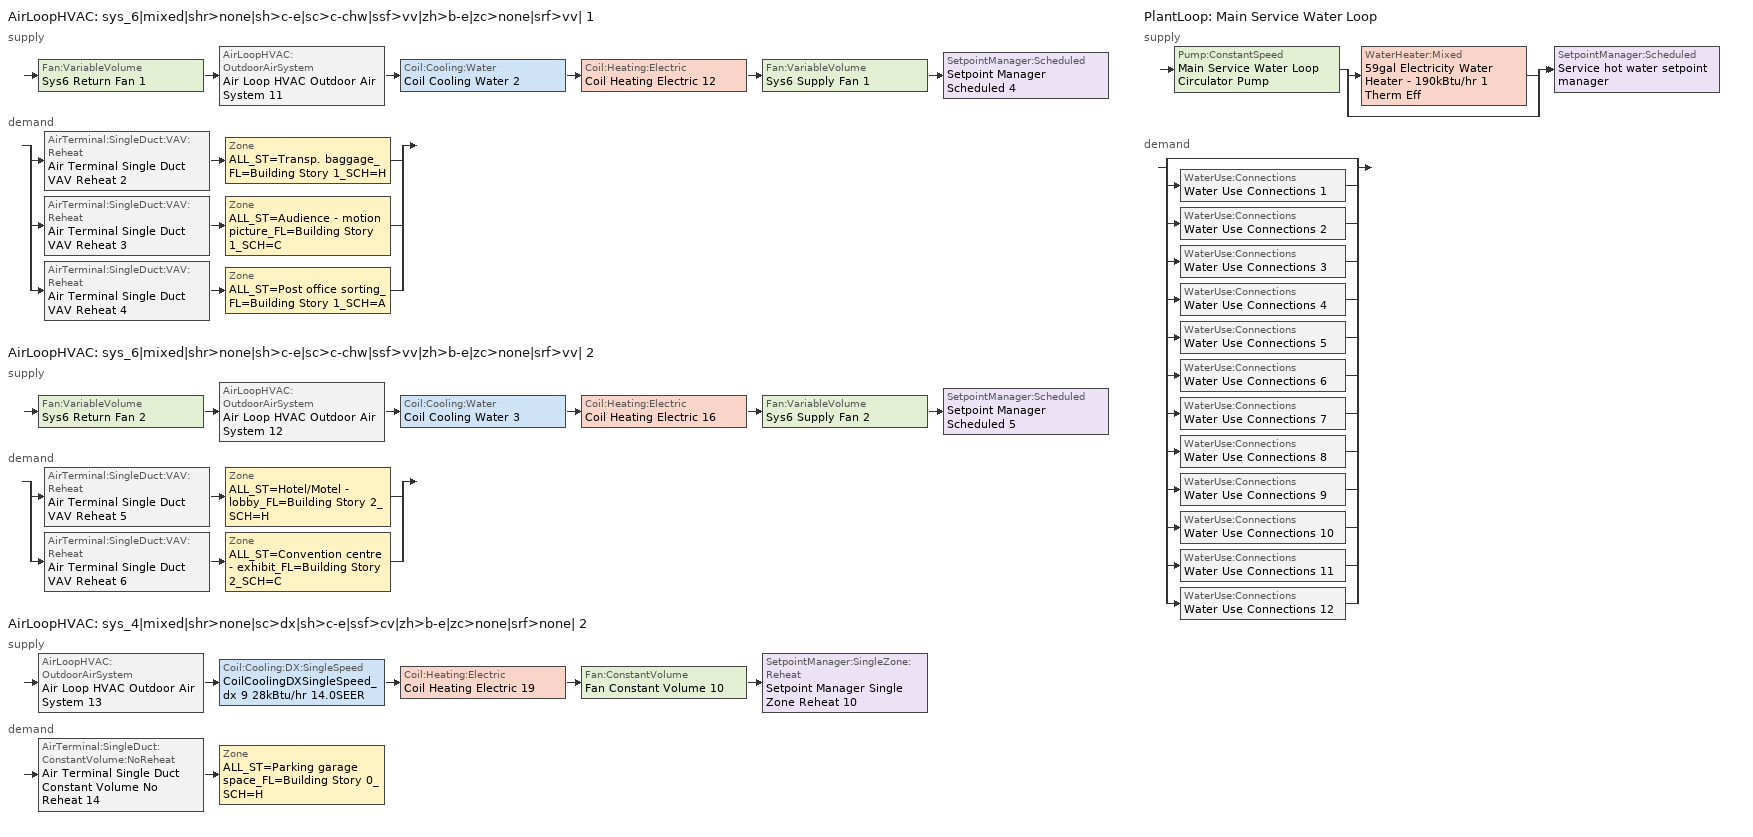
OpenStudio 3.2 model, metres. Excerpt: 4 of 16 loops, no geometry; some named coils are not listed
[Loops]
AirLoopHVAC 'sys_6|mixed|shr>none|sh>c-e|sc>c-chw|ssf>vv|zh>b-e|zc>none|srf>vv| 1'
 supply: Fan:VariableVolume 'Sys6 Return Fan 1' > AirLoopHVAC:OutdoorAirSystem 'Air Loop HVAC Outdoor Air System 11' > Coil:Cooling:Water 'Coil Cooling Water 2' > Coil:Heating:Electric 'Coil Heating Electric 12' > Fan:VariableVolume 'Sys6 Supply Fan 1' > SetpointManager:Scheduled 'Setpoint Manager Scheduled 4'
 demand: split
  | AirTerminal:SingleDuct:VAV:Reheat 'Air Terminal Single Duct VAV Reheat 2' > Zone 'ALL_ST=Transp. baggage_FL=Building Story 1_SCH=H'
  | AirTerminal:SingleDuct:VAV:Reheat 'Air Terminal Single Duct VAV Reheat 3' > Zone 'ALL_ST=Audience - motion picture_FL=Building Story 1_SCH=C'
  | AirTerminal:SingleDuct:VAV:Reheat 'Air Terminal Single Duct VAV Reheat 4' > Zone 'ALL_ST=Post office sorting_FL=Building Story 1_SCH=A'
AirLoopHVAC 'sys_6|mixed|shr>none|sh>c-e|sc>c-chw|ssf>vv|zh>b-e|zc>none|srf>vv| 2'
 supply: Fan:VariableVolume 'Sys6 Return Fan 2' > AirLoopHVAC:OutdoorAirSystem 'Air Loop HVAC Outdoor Air System 12' > Coil:Cooling:Water 'Coil Cooling Water 3' > Coil:Heating:Electric 'Coil Heating Electric 16' > Fan:VariableVolume 'Sys6 Supply Fan 2' > SetpointManager:Scheduled 'Setpoint Manager Scheduled 5'
 demand: split
  | AirTerminal:SingleDuct:VAV:Reheat 'Air Terminal Single Duct VAV Reheat 5' > Zone 'ALL_ST=Hotel/Motel - lobby_FL=Building Story 2_SCH=H'
  | AirTerminal:SingleDuct:VAV:Reheat 'Air Terminal Single Duct VAV Reheat 6' > Zone 'ALL_ST=Convention centre - exhibit_FL=Building Story 2_SCH=C'
AirLoopHVAC 'sys_4|mixed|shr>none|sc>dx|sh>c-e|ssf>cv|zh>b-e|zc>none|srf>none| 2'
 supply: AirLoopHVAC:OutdoorAirSystem 'Air Loop HVAC Outdoor Air System 13' > Coil:Cooling:DX:SingleSpeed 'CoilCoolingDXSingleSpeed_dx 9 28kBtu/hr 14.0SEER' > Coil:Heating:Electric 'Coil Heating Electric 19' > Fan:ConstantVolume 'Fan Constant Volume 10' > SetpointManager:SingleZone:Reheat 'Setpoint Manager Single Zone Reheat 10'
 demand: AirTerminal:SingleDuct:ConstantVolume:NoReheat 'Air Terminal Single Duct Constant Volume No Reheat 14' > Zone 'ALL_ST=Parking garage space_FL=Building Story 0_SCH=H'
PlantLoop 'Main Service Water Loop'
 supply: Pump:ConstantSpeed 'Main Service Water Loop Circulator Pump' > split
  | WaterHeater:Mixed '59gal Electricity Water Heater - 190kBtu/hr 1 Therm Eff'
  | bypass
  join > SetpointManager:Scheduled 'Service hot water setpoint manager'
 demand: split
  | bypass
  | WaterUse:Connections 'Water Use Connections 1'
  | WaterUse:Connections 'Water Use Connections 2'
  | WaterUse:Connections 'Water Use Connections 3'
  | WaterUse:Connections 'Water Use Connections 4'
  | WaterUse:Connections 'Water Use Connections 5'
  | WaterUse:Connections 'Water Use Connections 6'
  | WaterUse:Connections 'Water Use Connections 7'
  | WaterUse:Connections 'Water Use Connections 8'
  | WaterUse:Connections 'Water Use Connections 9'
  | WaterUse:Connections 'Water Use Connections 10'
  | WaterUse:Connections 'Water Use Connections 11'
  | WaterUse:Connections 'Water Use Connections 12'
[Sizing:Zone] Zone Cooling Design Supply Air Temperature Input Method=TemperatureDifference; Zone Cooling Design Supply Air Temperature {C}=14; Zone Cooling Design Supply Air Temperature Difference {deltaC}=11; Zone Heating Design Supply Air Temperature Input Method=TemperatureDifference; Zone Heating Design Supply Air Temperature {C}=40; Zone Heating Design Supply Air Temperature Difference {deltaC}=21; Zone Cooling Design Supply Air Humidity Ratio {kg-H2O/kg-air}=0.0085; Zone Heating Design Supply Air Humidity Ratio {kg-H2O/kg-air}=0.008; Zone Heating Sizing Factor=1.3; Zone Cooling Sizing Factor=1.1; Cooling Design Air Flow Method=DesignDay; Heating Design Air Flow Method=DesignDay; Account for Dedicated Outdoor Air System=No; Dedicated Outdoor Air System Control Strategy=NeutralSupplyAir; Dedicated Outdoor Air Low Setpoint Temperature for Design {C}=autosize; Dedicated Outdoor Air High Setpoint Temperature for Design {C}=autosize
ALL_ST=Audience - motion picture_FL=Building Story 1_SCH=C; ALL_ST=Post office sorting_FL=Building Story 1_SCH=A; ALL_ST=Parking garage space_FL=Building Story 0_SCH=H; ALL_ST=Transp. baggage_FL=Building Story 1_SCH=H; ALL_ST=Convention centre - exhibit_FL=Building Story 2_SCH=C; ALL_ST=Hotel/Motel - lobby_FL=Building Story 2_SCH=H
[Zone equipment]
ALL_ST=Audience - motion picture_FL=Building Story 1_SCH=C: Zone HVAC Baseboard Convective Electric 16, Air Terminal Single Duct VAV Reheat 3
ALL_ST=Post office sorting_FL=Building Story 1_SCH=A: Zone HVAC Baseboard Convective Electric 17, Air Terminal Single Duct VAV Reheat 4
ALL_ST=Parking garage space_FL=Building Story 0_SCH=H: Zone HVAC Baseboard Convective Electric 20, Air Terminal Single Duct Constant Volume No Reheat 14
ALL_ST=Transp. baggage_FL=Building Story 1_SCH=H: Zone HVAC Baseboard Convective Electric 15, Air Terminal Single Duct VAV Reheat 2
ALL_ST=Convention centre - exhibit_FL=Building Story 2_SCH=C: Zone HVAC Baseboard Convective Electric 19, Air Terminal Single Duct VAV Reheat 6
ALL_ST=Hotel/Motel - lobby_FL=Building Story 2_SCH=H: Zone HVAC Baseboard Convective Electric 18, Air Terminal Single Duct VAV Reheat 5
[AirLoopHVAC] Design Supply Air Flow Rate {m3/s}=autosize; Design Return Air Flow Fraction of Supply Air Flow=1
Name | Availability Schedule
sys_6|mixed|shr>none|sh>c-e|sc>c-chw|ssf>vv|zh>b-e|zc>none|srf>vv| 1 | sys_6|mixed|shr>none|sh>c-e|sc>c-chw|ssf>vv|zh>b-e|zc>none|srf>vv| 1 Occ Sch
sys_6|mixed|shr>none|sh>c-e|sc>c-chw|ssf>vv|zh>b-e|zc>none|srf>vv| 2 | sys_6|mixed|shr>none|sh>c-e|sc>c-chw|ssf>vv|zh>b-e|zc>none|srf>vv| 2 Occ Sch
sys_4|mixed|shr>none|sc>dx|sh>c-e|ssf>cv|zh>b-e|zc>none|srf>none| 2 | sys_4|mixed|shr>none|sc>dx|sh>c-e|ssf>cv|zh>b-e|zc>none|srf>none| 2 Occ Sch
[Sizing:System] Type of Load to Size On=Sensible; Design Outdoor Air Flow Rate {m3/s}=Autosize; Preheat Design Temperature {C}=7; Preheat Design Humidity Ratio {kg-H2O/kg-Air}=0.008; Precool Design Humidity Ratio {kg-H2O/kg-Air}=0.008; Central Cooling Design Supply Air Temperature {C}=13; Sizing Option=NonCoincident; 100% Outdoor Air in Cooling=No; 100% Outdoor Air in Heating=No; Central Cooling Design Supply Air Humidity Ratio {kg-H2O/kg-Air}=0.0085; Central Heating Design Supply Air Humidity Ratio {kg-H2O/kg-Air}=0.008; Cooling Design Air Flow Method=DesignDay; Cooling Design Air Flow Rate {m3/s}=0; Heating Design Air Flow Method=DesignDay; Heating Design Air Flow Rate {m3/s}=0; System Outdoor Air Method=ZoneSum; Zone Maximum Outdoor Air Fraction=1; Cooling Supply Air Flow Rate Per Floor Area {m3/s-m2}=0.00996765; Cooling Fraction of Autosized Cooling Supply Air Flow Rate=1; Cooling Supply Air Flow Rate Per Unit Cooling Capacity {m3/s-W}=3.94755e-05; Heating Supply Air Flow Rate Per Floor Area {m3/s-m2}=0.00996765; Heating Fraction of Autosized Heating Supply Air Flow Rate=1; Heating Fraction of Autosized Cooling Supply Air Flow Rate=1; Heating Supply Air Flow Rate Per Unit Heating Capacity {m3/s-W}=3.15882e-05; Cooling Design Capacity Method=CoolingDesignCapacity; Cooling Design Capacity {W}=autosize; Cooling Design Capacity Per Floor Area {W/m2}=234.7; Fraction of Autosized Cooling Design Capacity=1; Heating Design Capacity Method=HeatingDesignCapacity; Heating Design Capacity {W}=autosize; Heating Design Capacity Per Floor Area {W/m2}=157; Fraction of Autosized Heating Design Capacity=1; Central Cooling Capacity Control Method=OnOff
Name | Central Heating Maximum System Air Flow Ratio | Precool Design Temperature {C} | Central Heating Design Supply Air Temperature {C}
sys_6|mixed|shr>none|sh>c-e|sc>c-chw|ssf>vv|zh>b-e|zc>none|srf>vv| 1; sys_6|mixed|shr>none|sh>c-e|sc>c-chw|ssf>vv|zh>b-e|zc>none|srf>vv| 2 | 0.3 | 12.8 | 13.1
sys_4|mixed|shr>none|sc>dx|sh>c-e|ssf>cv|zh>b-e|zc>none|srf>none| 2 | 1 | 13 | 43
[Fan:ConstantVolume]
Fan Constant Volume 10: Availability Schedule=Always On Discrete; Fan Total Efficiency=0.39975; Pressure Rise {Pa}=640; Maximum Flow Rate {m3/s}=AutoSize; Motor Efficiency=0.615
[Coil:Cooling:DX:SingleSpeed]
CoilCoolingDXSingleSpeed_dx 9 28kBtu/hr 14.0SEER: Availability Schedule=Always On Discrete; Rated Total Cooling Capacity {W}=autosize; Rated Sensible Heat Ratio=autosize; Rated COP {W/W}=4.11713; Rated Air Flow Rate {m3/s}=autosize; Rated Evaporator Fan Power Per Volume Flow Rate {W/(m3/s)}=773.3; Total Cooling Capacity Function of Temperature Curve=DXCOOL-NECB2011-REF-CAPFT; Total Cooling Capacity Function of Flow Fraction Curve=DXCOOL-NECB2011-REF-CAPFFLOW; Energy Input Ratio Function of Temperature Curve=DXCOOL-NECB2011-REF-COOLEIRFT; Energy Input Ratio Function of Flow Fraction Curve=DXCOOL-NECB2011-REF-COOLEIRFFLOW; Part Load Fraction Correlation Curve=DXCOOL-NECB2011-REF-COOLPLFFPLR; Minimum Outdoor Dry-Bulb Temperature for Compressor Operation {C}=-25; Condenser Type=AirCooled; Evaporative Condenser Effectiveness=0; Evaporative Condenser Air Flow Rate {m3/s}=Autosize; Evaporative Condenser Pump Rated Power Consumption {W}=Autosize; Crankcase Heater Capacity {W}=0; Maximum Outdoor Dry-Bulb Temperature for Crankcase Heater Operation {C}=0; Basin Heater Capacity {W/K}=0; Basin Heater Setpoint Temperature {C}=10
[Coil:Heating:Electric] Availability Schedule=Always On Discrete
Coil Heating Electric 12; Coil Heating Electric 13; Coil Heating Electric 14; Coil Heating Electric 15; Coil Heating Electric 16; Coil Heating Electric 17; Coil Heating Electric 18; Coil Heating Electric 19
[Controller:OutdoorAir] Minimum Outdoor Air Flow Rate {m3/s}=autosize; Maximum Outdoor Air Flow Rate {m3/s}=Autosize; Economizer Control Action Type=ModulateFlow; Lockout Type=NoLockout; Minimum Limit Type=FixedMinimum; High Humidity Control=No; Heat Recovery Bypass Control Type=BypassWhenWithinEconomizerLimits
Name | Economizer Control Type | Minimum Outdoor Air Schedule | Controller Mechanical Ventilation | Economizer Maximum Limit Dry-Bulb Temperature {C} | Economizer Maximum Limit Enthalpy {J/kg} | Economizer Minimum Limit Dry-Bulb Temperature {C}
Controller Outdoor Air 11 | DifferentialEnthalpy | sys_6|mixed|shr>none|sh>c-e|sc>c-chw|ssf>vv|zh>b-e|zc>none|srf>vv| 1 Occ Sch | Controller Mechanical Ventilation 11
Controller Outdoor Air 12 | DifferentialEnthalpy | sys_6|mixed|shr>none|sh>c-e|sc>c-chw|ssf>vv|zh>b-e|zc>none|srf>vv| 2 Occ Sch | Controller Mechanical Ventilation 12
Controller Outdoor Air 13 | NoEconomizer | sys_4|mixed|shr>none|sc>dx|sh>c-e|ssf>cv|zh>b-e|zc>none|srf>none| 2 Occ Sch | Controller Mechanical Ventilation 13 | 28 | 64000 | -100
[Controller:MechanicalVentilation] Availability Schedule=Always On Discrete; System Outdoor Air Method=ZoneSum
Controller Mechanical Ventilation 11; Controller Mechanical Ventilation 12; Controller Mechanical Ventilation 13
[AirLoopHVAC:OutdoorAirSystem]
Name | Controller
Air Loop HVAC Outdoor Air System 11 | Controller Outdoor Air 11
Air Loop HVAC Outdoor Air System 12 | Controller Outdoor Air 12
Air Loop HVAC Outdoor Air System 13 | Controller Outdoor Air 13
[SetpointManager:SingleZone:Reheat]
Setpoint Manager Single Zone Reheat 10: Minimum Supply Air Temperature {C}=13; Maximum Supply Air Temperature {C}=43; Control Zone=ALL_ST=Parking garage space_FL=Building Story 0_SCH=H
[ZoneHVAC:Baseboard:Convective:Electric] Availability Schedule=Always On Discrete; Nominal Capacity {W}=autosize; Efficiency=1
Zone HVAC Baseboard Convective Electric 15; Zone HVAC Baseboard Convective Electric 16; Zone HVAC Baseboard Convective Electric 17; Zone HVAC Baseboard Convective Electric 18; Zone HVAC Baseboard Convective Electric 19; Zone HVAC Baseboard Convective Electric 20
[AirTerminal:SingleDuct:ConstantVolume:NoReheat]
Air Terminal Single Duct Constant Volume No Reheat 14: Availability Schedule=Always On Discrete; Maximum Air Flow Rate {m3/s}=AutoSize
[PlantLoop]
Main Service Water Loop: Glycol Concentration=0; Maximum Loop Temperature {C}=60; Minimum Loop Temperature {C}=10; Plant Loop Volume {m3}=Autocalculate; Load Distribution Scheme=Optimal
[Sizing:Plant]
Main Service Water Loop: Loop Type=Heating; Design Loop Exit Temperature {C}=60; Loop Design Temperature Difference {deltaC}=5; Sizing Option=NonCoincident; Zone Timesteps in Averaging Window=1; Coincident Sizing Factor Mode=None
[SetpointManager:Scheduled] Control Variable=Temperature
Name | Schedule
Setpoint Manager Scheduled 4 | Supply Air Temp 1
Setpoint Manager Scheduled 5 | Supply Air Temp 2
Service hot water setpoint manager | Service Water Loop Temp - 140F
[Pump:ConstantSpeed]
Main Service Water Loop Circulator Pump: Rated Flow Rate {m3/s}=autosize; Rated Pump Head {Pa}=101532; Rated Power Consumption {W}=autosize; Motor Efficiency=0.7; Fraction of Motor Inefficiencies to Fluid Stream=0; Pump Control Type=Intermittent; Design Power Sizing Method=PowerPerFlowPerPressure; Design Electric Power per Unit Flow Rate {W/(m3/s)}=348701.1; Design Shaft Power per Unit Flow Rate per Unit Head {W-s/m3-Pa}=1.28205
[Fan:VariableVolume] Availability Schedule=Always On Discrete; Maximum Flow Rate {m3/s}=Autosize; Fan Power Minimum Flow Rate Input Method=Fraction; Fan Power Minimum Air Flow Rate {m3/s}=0; Motor In Airstream Fraction=1; Fan Power Coefficient 5=0
Name | Fan Total Efficiency | Pressure Rise {Pa} | Fan Power Minimum Flow Fraction | Motor Efficiency | Fan Power Coefficient 1 | Fan Power Coefficient 2 | Fan Power Coefficient 3 | Fan Power Coefficient 4
Sys6 Supply Fan 1 | 0.549965 | 1000 | 0.5 | 0.8461 | -4.1457 | 16.803 | -19.471 | 7.8488
Sys6 Return Fan 1; Sys6 Return Fan 2 | 0.299975 | 250 | 0.68 | 0.4615 | -2.4176 | 9.5874 | -11.559 | 5.4009
Sys6 Supply Fan 2 | 0.549965 | 1000 | 0.68 | 0.8461 | -2.4176 | 9.5874 | -11.559 | 5.4009
[AirTerminal:SingleDuct:VAV:Reheat] Availability Schedule=Always On Discrete; Maximum Air Flow Rate {m3/s}=AutoSize; Zone Minimum Air Flow Input Method=Constant; Constant Minimum Air Flow Fraction=0.3; Maximum Hot Water or Steam Flow Rate {m3/s}=AutoSize; Minimum Hot Water or Steam Flow Rate {m3/s}=0; Convergence Tolerance=0.001; Damper Heating Action=Normal; Maximum Flow per Zone Floor Area During Reheat {m3/s-m2}=AutoSize; Maximum Flow Fraction During Reheat=0.5; Maximum Reheat Air Temperature {C}=43; Control For Outdoor Air=No
Name | Fixed Minimum Air Flow Rate {m3/s} | Reheat Coil
Air Terminal Single Duct VAV Reheat 2 | 0.9 | Coil Heating Electric 13
Air Terminal Single Duct VAV Reheat 3 | 0.3 | Coil Heating Electric 14
Air Terminal Single Duct VAV Reheat 4 | 0.8 | Coil Heating Electric 15
Air Terminal Single Duct VAV Reheat 5 | 0.6 | Coil Heating Electric 17
Air Terminal Single Duct VAV Reheat 6 | 0.6 | Coil Heating Electric 18
[WaterHeater:Mixed]
59gal Electricity Water Heater - 190kBtu/hr 1 Therm Eff: Tank Volume {m3}=0.22315; Setpoint Temperature Schedule=Service Water Loop Temp - 140F; Deadband Temperature Difference {deltaC}=2; Maximum Temperature Limit {C}=60; Heater Control Type=Cycle; Heater Maximum Capacity {W}=55681; Heater Fuel Type=Electricity; Heater Thermal Efficiency=1; Off Cycle Parasitic Fuel Consumption Rate {W}=35.6411; Off Cycle Parasitic Fuel Type=Electricity; Off Cycle Parasitic Heat Fraction to Tank=0.8; On Cycle Parasitic Fuel Consumption Rate {W}=35.6411; On Cycle Parasitic Fuel Type=Electricity; On Cycle Parasitic Heat Fraction to Tank=0; Ambient Temperature Indicator=Schedule; Ambient Temperature Schedule=Water Heater Ambient Temp Schedule - 70.0f; Off Cycle Loss Coefficient to Ambient Temperature {W/K}=2.17587; On Cycle Loss Coefficient to Ambient Temperature {W/K}=2.17587; Use Side Effectiveness=1; Source Side Effectiveness=1; Use Side Design Flow Rate {m3/s}=autosize; Source Side Design Flow Rate {m3/s}=autosize; Indirect Water Heating Recovery Time {hr}=1.5; Source Side Flow Control Mode=IndirectHeatPrimarySetpoint
[WaterHeater:Sizing]
59gal Electricity Water Heater - 190kBtu/hr 1 Therm Eff: Design Mode=PeakDraw; Time Storage Can Meet Peak Draw {hr}=0.538503; Time for Tank Recovery {hr}=0; Nominal Tank Volume for Autosizing Plant Connections {m3}=1
[WaterUse:Connections] Drain Water Heat Exchanger Type=None; Drain Water Heat Exchanger Destination=Plant
Name | Water Use Equipment Name 1
Water Use Connections 1 | Space 11 Service Water Use 0.12gal/min
Water Use Connections 2 | Space 12 Service Water Use 0.11gal/min
Water Use Connections 3 | Space 14 Service Water Use 0.29gal/min
Water Use Connections 4 | Space 15 Service Water Use 0.08gal/min
Water Use Connections 5 | Space 17 Service Water Use 0.15gal/min
Water Use Connections 6 | Space 18 Service Water Use 0.06gal/min
Water Use Connections 7 | Space 20 Service Water Use 0.04gal/min
Water Use Connections 8 | Space 21 Service Water Use 0.02gal/min
Water Use Connections 9 | Space 23 Service Water Use 0.08gal/min
Water Use Connections 10 | Space 24 Service Water Use 0.15gal/min
Water Use Connections 11 | Space 30 Service Water Use 0.08gal/min
Water Use Connections 12 | Space 40 Service Water Use 0.06gal/min
[WaterUse:Equipment:Definition]
Name | Peak Flow Rate {m3/s} | Target Temperature Schedule | Sensible Fraction Schedule | Latent Fraction Schedule
Space 11 Service Water Use Def 0.12gal/min | 7.87706e-06 | Schedule Ruleset 5 | Schedule Ruleset 3 | Schedule Ruleset 4
Space 12 Service Water Use Def 0.11gal/min | 7.05292e-06 | Schedule Ruleset 8 | Schedule Ruleset 6 | Schedule Ruleset 7
Space 14 Service Water Use Def 0.29gal/min | 1.85255e-05 | Schedule Ruleset 11 | Schedule Ruleset 9 | Schedule Ruleset 10
Space 15 Service Water Use Def 0.08gal/min | 4.8204e-06 | Schedule Ruleset 14 | Schedule Ruleset 12 | Schedule Ruleset 13
Space 17 Service Water Use Def 0.15gal/min | 9.68271e-06 | Schedule Ruleset 17 | Schedule Ruleset 15 | Schedule Ruleset 16
Space 18 Service Water Use Def 0.06gal/min | 3.63102e-06 | Schedule Ruleset 20 | Schedule Ruleset 18 | Schedule Ruleset 19
Space 20 Service Water Use Def 0.04gal/min | 2.82088e-06 | Schedule Ruleset 23 | Schedule Ruleset 21 | Schedule Ruleset 22
Space 21 Service Water Use Def 0.02gal/min | 1.04818e-06 | Schedule Ruleset 26 | Schedule Ruleset 24 | Schedule Ruleset 25
Space 23 Service Water Use Def 0.08gal/min | 4.8204e-06 | Schedule Ruleset 29 | Schedule Ruleset 27 | Schedule Ruleset 28
Space 24 Service Water Use Def 0.15gal/min | 9.6408e-06 | Schedule Ruleset 32 | Schedule Ruleset 30 | Schedule Ruleset 31
Space 30 Service Water Use Def 0.08gal/min | 4.84136e-06 | Schedule Ruleset 35 | Schedule Ruleset 33 | Schedule Ruleset 34
Space 40 Service Water Use Def 0.06gal/min | 3.64284e-06 | Schedule Ruleset 38 | Schedule Ruleset 36 | Schedule Ruleset 37
[WaterUse:Equipment]
Name | Water Use Equipment Definition | Space | Flow Rate Fraction Schedule
Space 11 Service Water Use 0.12gal/min | Space 11 Service Water Use Def 0.12gal/min | Space 11 | NECB-H-Service Water Heating
Space 12 Service Water Use 0.11gal/min | Space 12 Service Water Use Def 0.11gal/min | Space 12 | NECB-H-Service Water Heating
Space 14 Service Water Use 0.29gal/min | Space 14 Service Water Use Def 0.29gal/min | Space 14 | NECB-B-Service Water Heating
Space 15 Service Water Use 0.08gal/min | Space 15 Service Water Use Def 0.08gal/min | Space 15 | NECB-C-Service Water Heating
Space 17 Service Water Use 0.15gal/min | Space 17 Service Water Use Def 0.15gal/min | Space 17 | NECB-A-Service Water Heating
Space 18 Service Water Use 0.06gal/min | Space 18 Service Water Use Def 0.06gal/min | Space 18 | NECB-C-Service Water Heating
Space 20 Service Water Use 0.04gal/min | Space 20 Service Water Use Def 0.04gal/min | Space 20 | NECB-B-Service Water Heating
Space 21 Service Water Use 0.02gal/min | Space 21 Service Water Use Def 0.02gal/min | Space 21 | NECB-A-Service Water Heating
Space 23 Service Water Use 0.08gal/min | Space 23 Service Water Use Def 0.08gal/min | Space 23 | NECB-H-Service Water Heating
Space 24 Service Water Use 0.15gal/min | Space 24 Service Water Use Def 0.15gal/min | Space 24 | NECB-C-Service Water Heating
Space 30 Service Water Use 0.08gal/min | Space 30 Service Water Use Def 0.08gal/min | Space 30 | NECB-A-Service Water Heating
Space 40 Service Water Use 0.06gal/min | Space 40 Service Water Use Def 0.06gal/min | Space 40 | NECB-C-Service Water Heating
[HeatExchanger:AirToAir:SensibleAndLatent]
sys_4|mixed|shr>none|sc>dx|sh>c-e|ssf>cv|zh>b-e|zc>none|srf>none| 1 ERV: Availability Schedule=Always On Discrete; Nominal Supply Air Flow Rate {m3/s}=autosize; Sensible Effectiveness at 100% Heating Air Flow=0.5; Latent Effectiveness at 100% Heating Air Flow=0.5; Sensible Effectiveness at 75% Heating Air Flow=0.5; Latent Effectiveness at 75% Heating Air Flow=0.5; Sensible Effectiveness at 100% Cooling Air Flow=0.5; Latent Effectiveness at 100% Cooling Air Flow=0.5; Sensible Effectiveness at 75% Cooling Air Flow=0.5; Latent Effectiveness at 75% Cooling Air Flow=0.5; Nominal Electric Power {W}=1815.89; Supply Air Outlet Temperature Control=Yes; Heat Exchanger Type=Rotary; Frost Control Type=ExhaustOnly; Threshold Temperature {C}=-23.3; Initial Defrost Time Fraction=0.167; Rate of Defrost Time Fraction Increase {1/K}=1.44; Economizer Lockout=Yes
[SetpointManager:OutdoorAirPretreat]
Setpoint Manager Outdoor Air Pretreat 1: Minimum Setpoint Temperature {C}=-99; Maximum Setpoint Temperature {C}=99; Minimum Setpoint Humidity Ratio {kgWater/kgDryAir}=1e-05; Maximum Setpoint Humidity Ratio {kgWater/kgDryAir}=1
[EnergyManagementSystem:Sensor] Output Variable or Output Meter Index Key=Environment; Output Variable or Output Meter=Site Outdoor Air Drybulb Temperature
OAT; OAT_1
[EnergyManagementSystem:Actuator] Actuated Component Type=Schedule:Year; Actuated Component Control Type=Schedule Value
Name | Actuated Component
sys4mixedshrnonescdxshcessfcvzhbezcnonesrfnone1HtgSch0; sys6mixedshrnoneshcesccchwssfvvzhbezcnonesrfvv1HtgSch1 | NECB-C-Thermostat Setpoint-Heating
sys4mixedshrnonescdxshcessfcvzhbezcnonesrfnone1ClgSch0; sys6mixedshrnoneshcesccchwssfvvzhbezcnonesrfvv1ClgSch1 | NECB-C-Thermostat Setpoint-Cooling
sys6mixedshrnoneshcesccchwssfvvzhbezcnonesrfvv1HtgSch0 | NECB-H-Thermostat Setpoint-Heating
sys6mixedshrnoneshcesccchwssfvvzhbezcnonesrfvv1ClgSch0 | NECB-H-Thermostat Setpoint-Cooling
sys6mixedshrnoneshcesccchwssfvvzhbezcnonesrfvv1HtgSch2 | NECB-A-Thermostat Setpoint-Heating
sys6mixedshrnoneshcesccchwssfvvzhbezcnonesrfvv1ClgSch2 | NECB-A-Thermostat Setpoint-Cooling
[EnergyManagementSystem:Program]
sys4mixedshrnonescdxshcessfcvzhbezcnonesrfnone1OptimumStartProg0: IF DaylightSavings==0 && DayOfWeek>1 && Hour==5 && OAT<23.9 && OAT>1.7; SET sys4mixedshrnonescdxshcessfcvzhbezcnonesrfnone1ClgSch0 = 29.4; SET sys4mixedshrnonescdxshcessfcvzhbezcnonesrfnone1HtgSch0 = 15.6; ELSEIF DaylightSavings==0 && DayOfWeek==1 && Hour==7 && OAT<23.9 && OAT>1.7; SET sys4mixedshrnonescdxshcessfcvzhbezcnonesrfnone1ClgSch0 = 29.4; SET sys4mixedshrnonescdxshcessfcvzhbezcnonesrfnone1HtgSch0 = 15.6; ELSEIF DaylightSavings==1 && DayOfWeek>1 && Hour==4 && OAT<23.9 && OAT>1.7; SET sys4mixedshrnonescdxshcessfcvzhbezcnonesrfnone1ClgSch0 = 29.4; SET sys4mixedshrnonescdxshcessfcvzhbezcnonesrfnone1HtgSch0 = 15.6; ELSEIF DaylightSavings==1 && DayOfWeek==1 && Hour==6 && OAT<23.9 && OAT>1.7; SET sys4mixedshrnonescdxshcessfcvzhbezcnonesrfnone1ClgSch0 = 29.4; SET sys4mixedshrnonescdxshcessfcvzhbezcnonesrfnone1HtgSch0 = 15.6; ELSE; SET sys4mixedshrnonescdxshcessfcvzhbezcnonesrfnone1ClgSch0 = NULL; SET sys4mixedshrnonescdxshcessfcvzhbezcnonesrfnone1HtgSch0 = NULL; ENDIF
sys6mixedshrnoneshcesccchwssfvvzhbezcnonesrfvv1OptimumStartProg0: IF DaylightSavings==0 && DayOfWeek>1 && Hour==5 && OAT_1<23.9 && OAT_1>1.7; SET sys6mixedshrnoneshcesccchwssfvvzhbezcnonesrfvv1ClgSch0 = 29.4; SET sys6mixedshrnoneshcesccchwssfvvzhbezcnonesrfvv1HtgSch0 = 15.6; ELSEIF DaylightSavings==0 && DayOfWeek==1 && Hour==7 && OAT_1<23.9 && OAT_1>1.7; SET sys6mixedshrnoneshcesccchwssfvvzhbezcnonesrfvv1ClgSch0 = 29.4; SET sys6mixedshrnoneshcesccchwssfvvzhbezcnonesrfvv1HtgSch0 = 15.6; ELSEIF DaylightSavings==1 && DayOfWeek>1 && Hour==4 && OAT_1<23.9 && OAT_1>1.7; SET sys6mixedshrnoneshcesccchwssfvvzhbezcnonesrfvv1ClgSch0 = 29.4; SET sys6mixedshrnoneshcesccchwssfvvzhbezcnonesrfvv1HtgSch0 = 15.6; ELSEIF DaylightSavings==1 && DayOfWeek==1 && Hour==6 && OAT_1<23.9 && OAT_1>1.7; SET sys6mixedshrnoneshcesccchwssfvvzhbezcnonesrfvv1ClgSch0 = 29.4; SET sys6mixedshrnoneshcesccchwssfvvzhbezcnonesrfvv1HtgSch0 = 15.6; ELSE; SET sys6mixedshrnoneshcesccchwssfvvzhbezcnonesrfvv1ClgSch0 = NULL; SET sys6mixedshrnoneshcesccchwssfvvzhbezcnonesrfvv1HtgSch0 = NULL; ENDIF
sys6mixedshrnoneshcesccchwssfvvzhbezcnonesrfvv1OptimumStartProg1: IF DaylightSavings==0 && DayOfWeek>1 && Hour==5 && OAT_1<23.9 && OAT_1>1.7; SET sys6mixedshrnoneshcesccchwssfvvzhbezcnonesrfvv1ClgSch1 = 29.4; SET sys6mixedshrnoneshcesccchwssfvvzhbezcnonesrfvv1HtgSch1 = 15.6; ELSEIF DaylightSavings==0 && DayOfWeek==1 && Hour==7 && OAT_1<23.9 && OAT_1>1.7; SET sys6mixedshrnoneshcesccchwssfvvzhbezcnonesrfvv1ClgSch1 = 29.4; SET sys6mixedshrnoneshcesccchwssfvvzhbezcnonesrfvv1HtgSch1 = 15.6; ELSEIF DaylightSavings==1 && DayOfWeek>1 && Hour==4 && OAT_1<23.9 && OAT_1>1.7; SET sys6mixedshrnoneshcesccchwssfvvzhbezcnonesrfvv1ClgSch1 = 29.4; SET sys6mixedshrnoneshcesccchwssfvvzhbezcnonesrfvv1HtgSch1 = 15.6; ELSEIF DaylightSavings==1 && DayOfWeek==1 && Hour==6 && OAT_1<23.9 && OAT_1>1.7; SET sys6mixedshrnoneshcesccchwssfvvzhbezcnonesrfvv1ClgSch1 = 29.4; SET sys6mixedshrnoneshcesccchwssfvvzhbezcnonesrfvv1HtgSch1 = 15.6; ELSE; SET sys6mixedshrnoneshcesccchwssfvvzhbezcnonesrfvv1ClgSch1 = NULL; SET sys6mixedshrnoneshcesccchwssfvvzhbezcnonesrfvv1HtgSch1 = NULL; ENDIF
sys6mixedshrnoneshcesccchwssfvvzhbezcnonesrfvv1OptimumStartProg2: IF DaylightSavings==0 && DayOfWeek>1 && Hour==5 && OAT_1<23.9 && OAT_1>1.7; SET sys6mixedshrnoneshcesccchwssfvvzhbezcnonesrfvv1ClgSch2 = 29.4; SET sys6mixedshrnoneshcesccchwssfvvzhbezcnonesrfvv1HtgSch2 = 15.6; ELSEIF DaylightSavings==0 && DayOfWeek==1 && Hour==7 && OAT_1<23.9 && OAT_1>1.7; SET sys6mixedshrnoneshcesccchwssfvvzhbezcnonesrfvv1ClgSch2 = 29.4; SET sys6mixedshrnoneshcesccchwssfvvzhbezcnonesrfvv1HtgSch2 = 15.6; ELSEIF DaylightSavings==1 && DayOfWeek>1 && Hour==4 && OAT_1<23.9 && OAT_1>1.7; SET sys6mixedshrnoneshcesccchwssfvvzhbezcnonesrfvv1ClgSch2 = 29.4; SET sys6mixedshrnoneshcesccchwssfvvzhbezcnonesrfvv1HtgSch2 = 15.6; ELSEIF DaylightSavings==1 && DayOfWeek==1 && Hour==6 && OAT_1<23.9 && OAT_1>1.7; SET sys6mixedshrnoneshcesccchwssfvvzhbezcnonesrfvv1ClgSch2 = 29.4; SET sys6mixedshrnoneshcesccchwssfvvzhbezcnonesrfvv1HtgSch2 = 15.6; ELSE; SET sys6mixedshrnoneshcesccchwssfvvzhbezcnonesrfvv1ClgSch2 = NULL; SET sys6mixedshrnoneshcesccchwssfvvzhbezcnonesrfvv1HtgSch2 = NULL; ENDIF
[EnergyManagementSystem:ProgramCallingManager]
sys4mixedshrnonescdxshcessfcvzhbezcnonesrfnone1OptimumStartCallingManager0: BeginTimestepBeforePredictor; sys4mixedshrnonescdxshcessfcvzhbezcnonesrfnone1OptimumStartProg0
sys6mixedshrnoneshcesccchwssfvvzhbezcnonesrfvv1OptimumStartCallingManager0: BeginTimestepBeforePredictor; sys6mixedshrnoneshcesccchwssfvvzhbezcnonesrfvv1OptimumStartProg0
sys6mixedshrnoneshcesccchwssfvvzhbezcnonesrfvv1OptimumStartCallingManager1: BeginTimestepBeforePredictor; sys6mixedshrnoneshcesccchwssfvvzhbezcnonesrfvv1OptimumStartProg1
sys6mixedshrnoneshcesccchwssfvvzhbezcnonesrfvv1OptimumStartCallingManager2: BeginTimestepBeforePredictor; sys6mixedshrnoneshcesccchwssfvvzhbezcnonesrfvv1OptimumStartProg2
[Schedule:Ruleset]
NECB-C-Thermostat Setpoint-Heating: Default Day Schedule=NECB-C-Thermostat Setpoint-Heating Default
NECB-C-Thermostat Setpoint-Cooling: Default Day Schedule=NECB-C-Thermostat Setpoint-Cooling Default
NECB-A-Thermostat Setpoint-Heating: Default Day Schedule=NECB-A-Thermostat Setpoint-Heating Default
NECB-A-Thermostat Setpoint-Cooling: Default Day Schedule=NECB-A-Thermostat Setpoint-Cooling Default
NECB-H-Thermostat Setpoint-Heating: Default Day Schedule=NECB-H-Thermostat Setpoint-Heating Default
NECB-H-Thermostat Setpoint-Cooling: Default Day Schedule=NECB-H-Thermostat Setpoint-Cooling Default
Supply Air Temp 1: Default Day Schedule=Supply Air Temp Default 1
Supply Air Temp 2: Default Day Schedule=Supply Air Temp Default 2
Service Water Loop Temp - 140F: Default Day Schedule=Service Water Loop Temp - 140F Default
Water Heater Ambient Temp Schedule - 70.0f: Default Day Schedule=Water Heater Ambient Temp Schedule - 70.0f Default
Schedule Ruleset 3: Default Day Schedule=Schedule Day 7
Schedule Ruleset 4: Default Day Schedule=Schedule Day 8
Schedule Ruleset 5: Default Day Schedule=Schedule Day 9
NECB-H-Service Water Heating: Default Day Schedule=NECB-H-Service Water Heating Default
Schedule Ruleset 6: Default Day Schedule=Schedule Day 10
Schedule Ruleset 7: Default Day Schedule=Schedule Day 11
Schedule Ruleset 8: Default Day Schedule=Schedule Day 12
Schedule Ruleset 9: Default Day Schedule=Schedule Day 13
Schedule Ruleset 10: Default Day Schedule=Schedule Day 14
Schedule Ruleset 11: Default Day Schedule=Schedule Day 15
NECB-B-Service Water Heating: Default Day Schedule=NECB-B-Service Water Heating Default
Schedule Ruleset 12: Default Day Schedule=Schedule Day 16
Schedule Ruleset 13: Default Day Schedule=Schedule Day 17
Schedule Ruleset 14: Default Day Schedule=Schedule Day 18
NECB-C-Service Water Heating: Default Day Schedule=NECB-C-Service Water Heating Default
Schedule Ruleset 15: Default Day Schedule=Schedule Day 19
Schedule Ruleset 16: Default Day Schedule=Schedule Day 20
Schedule Ruleset 17: Default Day Schedule=Schedule Day 21
NECB-A-Service Water Heating: Default Day Schedule=NECB-A-Service Water Heating Default
Schedule Ruleset 18: Default Day Schedule=Schedule Day 22
Schedule Ruleset 19: Default Day Schedule=Schedule Day 23
Schedule Ruleset 20: Default Day Schedule=Schedule Day 24
Schedule Ruleset 21: Default Day Schedule=Schedule Day 25
Schedule Ruleset 22: Default Day Schedule=Schedule Day 26
Schedule Ruleset 23: Default Day Schedule=Schedule Day 27
Schedule Ruleset 24: Default Day Schedule=Schedule Day 28
Schedule Ruleset 25: Default Day Schedule=Schedule Day 29
Schedule Ruleset 26: Default Day Schedule=Schedule Day 30
Schedule Ruleset 27: Default Day Schedule=Schedule Day 31
Schedule Ruleset 28: Default Day Schedule=Schedule Day 32
Schedule Ruleset 29: Default Day Schedule=Schedule Day 33
Schedule Ruleset 30: Default Day Schedule=Schedule Day 34
Schedule Ruleset 31: Default Day Schedule=Schedule Day 35
Schedule Ruleset 32: Default Day Schedule=Schedule Day 36
Schedule Ruleset 33: Default Day Schedule=Schedule Day 37
Schedule Ruleset 34: Default Day Schedule=Schedule Day 38
Schedule Ruleset 35: Default Day Schedule=Schedule Day 39
Schedule Ruleset 36: Default Day Schedule=Schedule Day 40
Schedule Ruleset 37: Default Day Schedule=Schedule Day 41
Schedule Ruleset 38: Default Day Schedule=Schedule Day 42
sys_4|mixed|shr>none|sc>dx|sh>c-e|ssf>cv|zh>b-e|zc>none|srf>none| 2 Occ Sch: Default Day Schedule=sys_4|mixed|shr>none|sc>dx|sh>c-e|ssf>cv|zh>b-e|zc>none|srf>none| 2 Occ Sch Default; Summer Design Day Schedule=sys_4|mixed|shr>none|sc>dx|sh>c-e|ssf>cv|zh>b-e|zc>none|srf>none| 2 Occ Sch Summer Design Day; Winter Design Day Schedule=sys_4|mixed|shr>none|sc>dx|sh>c-e|ssf>cv|zh>b-e|zc>none|srf>none| 2 Occ Sch Winter Design Day
sys_6|mixed|shr>none|sh>c-e|sc>c-chw|ssf>vv|zh>b-e|zc>none|srf>vv| 1 Occ Sch: Default Day Schedule=sys_6|mixed|shr>none|sh>c-e|sc>c-chw|ssf>vv|zh>b-e|zc>none|srf>vv| 1 Occ Sch Default; Summer Design Day Schedule=sys_6|mixed|shr>none|sh>c-e|sc>c-chw|ssf>vv|zh>b-e|zc>none|srf>vv| 1 Occ Sch Summer Design Day; Winter Design Day Schedule=sys_6|mixed|shr>none|sh>c-e|sc>c-chw|ssf>vv|zh>b-e|zc>none|srf>vv| 1 Occ Sch Winter Design Day
sys_6|mixed|shr>none|sh>c-e|sc>c-chw|ssf>vv|zh>b-e|zc>none|srf>vv| 2 Occ Sch: Default Day Schedule=sys_6|mixed|shr>none|sh>c-e|sc>c-chw|ssf>vv|zh>b-e|zc>none|srf>vv| 2 Occ Sch Default; Summer Design Day Schedule=sys_6|mixed|shr>none|sh>c-e|sc>c-chw|ssf>vv|zh>b-e|zc>none|srf>vv| 2 Occ Sch Summer Design Day; Winter Design Day Schedule=sys_6|mixed|shr>none|sh>c-e|sc>c-chw|ssf>vv|zh>b-e|zc>none|srf>vv| 2 Occ Sch Winter Design Day
[Schedule:Day]
NECB-C-Thermostat Setpoint-Heating Default; NECB-C-Thermostat Setpoint-Heating Default|Wkdy Day; NECB-C-Thermostat Setpoint-Heating Sat Day: 7, 0, 18, 8, 0, 20, 21, 0, 22, 24, 0, 18
NECB-C-Thermostat Setpoint-Heating Sun|Hol Day: 9, 0, 18, 10, 0, 20, 19, 0, 22, 24, 0, 18
NECB-C-Thermostat Setpoint-Cooling Default; NECB-C-Thermostat Setpoint-Cooling Default|Wkdy Day; NECB-C-Thermostat Setpoint-Cooling Sat Day: 7, 0, 35, 21, 0, 24, 24, 0, 35
NECB-C-Thermostat Setpoint-Cooling Sun|Hol Day: 9, 0, 35, 19, 0, 24, 24, 0, 35
NECB-A-Thermostat Setpoint-Heating Default; NECB-A-Thermostat Setpoint-Heating Default|Wkdy Day: 6, 0, 18, 7, 0, 20, 21, 0, 22, 24, 0, 18
NECB-A-Thermostat Setpoint-Heating Sat Day; NECB-A-Thermostat Setpoint-Heating Sun|Hol Day: 24, 0, 18
NECB-A-Thermostat Setpoint-Cooling Default; NECB-A-Thermostat Setpoint-Cooling Default|Wkdy Day: 6, 0, 35, 21, 0, 24, 24, 0, 35
NECB-A-Thermostat Setpoint-Cooling Sat Day; NECB-A-Thermostat Setpoint-Cooling Sun|Hol Day: 24, 0, 35
NECB-H-Thermostat Setpoint-Heating Default; NECB-H-Thermostat Setpoint-Heating Default|Wkdy Day; NECB-H-Thermostat Setpoint-Heating Sat Day; NECB-H-Thermostat Setpoint-Heating Sun|Hol Day: 1, 0, 22, 7, 0, 18, 8, 0, 20, 24, 0, 22
NECB-H-Thermostat Setpoint-Cooling Default; NECB-H-Thermostat Setpoint-Cooling Default|Wkdy Day; NECB-H-Thermostat Setpoint-Cooling Sat Day; NECB-H-Thermostat Setpoint-Cooling Sun|Hol Day: 24, 0, 24
Supply Air Temp Default 1; Supply Air Temp Default 2: 24, 0, 13
Service Water Loop Temp - 140F Default; Schedule Day 9; Schedule Day 12; Schedule Day 15; Schedule Day 18; Schedule Day 21; Schedule Day 24; Schedule Day 27; Schedule Day 30; Schedule Day 33; Schedule Day 36; Schedule Day 39; Schedule Day 42: 24, 0, 60
Water Heater Ambient Temp Schedule - 70.0f Default: 24, 0, 21.1111
Schedule Day 7; Schedule Day 10; Schedule Day 13; Schedule Day 16; Schedule Day 19; Schedule Day 22; Schedule Day 25; Schedule Day 28; Schedule Day 31; Schedule Day 34; Schedule Day 37; Schedule Day 40: 24, 0, 0.2
Schedule Day 8; Schedule Day 11; Schedule Day 14; Schedule Day 17; Schedule Day 20; NECB-A-Service Water Heating Sat Day; NECB-A-Service Water Heating Sun|Hol Day; Schedule Day 23; Schedule Day 26; Schedule Day 29; Schedule Day 32; Schedule Day 35; Schedule Day 38; Schedule Day 41: 24, 0, 0.05
NECB-H-Service Water Heating Default; NECB-H-Service Water Heating Default|Wkdy Day; NECB-H-Service Water Heating Sat Day; NECB-H-Service Water Heating Sun|Hol Day: 24, 0, 0.9
NECB-B-Service Water Heating Default; NECB-B-Service Water Heating Default|Wkdy Day: 1, 0, 0.6, 2, 0, 0.5, 9, 0, 0.05, 11, 0, 0.7, 12, 0, 0.4, 13, 0, 0.5, 15, 0, 0.6, 16, 0, 0.4, 18, 0, 0.3, 19, 0, 0.4, 20, 0, 0.5, 22, 0, 0.8, 24, 0, 0.9
NECB-B-Service Water Heating Sat Day: 1, 0, 0.7, 2, 0, 0.6, 9, 0, 0.05, 11, 0, 0.7, 12, 0, 0.4, 13, 0, 0.5, 15, 0, 0.6, 16, 0, 0.4, 18, 0, 0.3, 19, 0, 0.4, 20, 0, 0.5, 22, 0, 0.8, 24, 0, 0.9
NECB-B-Service Water Heating Sun|Hol Day: 1, 0, 0.5, 2, 0, 0.6, 9, 0, 0.05, 11, 0, 0.7, 12, 0, 0.4, 13, 0, 0.5, 15, 0, 0.6, 16, 0, 0.4, 18, 0, 0.3, 19, 0, 0.4, 20, 0, 0.5, 22, 0, 0.8, 24, 0, 0.5
NECB-C-Service Water Heating Default; NECB-C-Service Water Heating Default|Wkdy Day: 8, 0, 0.05, 9, 0, 0.1, 10, 0, 0.2, 11, 0, 0.3, 12, 0, 0.4, 16, 0, 0.8, 17, 0, 0.6, 18, 0, 0.4, 19, 0, 0.3, 21, 0, 0.2, 24, 0, 0.05
NECB-C-Service Water Heating Sat Day: 8, 0, 0.05, 9, 0, 0.1, 10, 0, 0.2, 11, 0, 0.3, 12, 0, 0.5, 16, 0, 0.9, 17, 0, 0.7, 18, 0, 0.5, 19, 0, 0.3, 21, 0, 0.2, 24, 0, 0.05
NECB-C-Service Water Heating Sun|Hol Day: 10, 0, 0.05, 11, 0, 0.1, 12, 0, 0.2, 13, 0, 0.4, 15, 0, 0.8, 16, 0, 0.6, 17, 0, 0.4, 18, 0, 0.3, 19, 0, 0.2, 24, 0, 0.05
NECB-A-Service Water Heating Default; NECB-A-Service Water Heating Default|Wkdy Day: 7, 0, 0.05, 8, 0, 0.1, 10, 0, 0.5, 16, 0, 0.9, 17, 0, 0.7, 18, 0, 0.5, 19, 0, 0.3, 22, 0, 0.2, 24, 0, 0.05
sys_4|mixed|shr>none|sc>dx|sh>c-e|ssf>cv|zh>b-e|zc>none|srf>none| 2 Occ Sch Default; sys_4|mixed|shr>none|sc>dx|sh>c-e|ssf>cv|zh>b-e|zc>none|srf>none| 2 Occ Sch Winter Design Day; sys_4|mixed|shr>none|sc>dx|sh>c-e|ssf>cv|zh>b-e|zc>none|srf>none| 2 Occ Sch Summer Design Day; sys_6|mixed|shr>none|sh>c-e|sc>c-chw|ssf>vv|zh>b-e|zc>none|srf>vv| 1 Occ Sch Default; sys_6|mixed|shr>none|sh>c-e|sc>c-chw|ssf>vv|zh>b-e|zc>none|srf>vv| 1 Occ Sch Winter Design Day; sys_6|mixed|shr>none|sh>c-e|sc>c-chw|ssf>vv|zh>b-e|zc>none|srf>vv| 1 Occ Sch Summer Design Day; sys_6|mixed|shr>none|sh>c-e|sc>c-chw|ssf>vv|zh>b-e|zc>none|srf>vv| 2 Occ Sch Default; sys_6|mixed|shr>none|sh>c-e|sc>c-chw|ssf>vv|zh>b-e|zc>none|srf>vv| 2 Occ Sch Winter Design Day; sys_6|mixed|shr>none|sh>c-e|sc>c-chw|ssf>vv|zh>b-e|zc>none|srf>vv| 2 Occ Sch Summer Design Day: 24, 0, 1
[Schedule:Rule] Date Specification Type=DateRange; Start Month=1; Start Day=1; End Month=12; End Day=31
Name | Schedule Ruleset | Rule Order | Day Schedule | Apply Monday | Apply Tuesday | Apply Wednesday | Apply Thursday | Apply Friday | Apply Saturday | Apply Sunday
Schedule Rule 11 | NECB-C-Thermostat Setpoint-Heating | 2 | NECB-C-Thermostat Setpoint-Heating Default|Wkdy Day | Yes | Yes | Yes | Yes | Yes
Schedule Rule 12 | NECB-C-Thermostat Setpoint-Heating | 1 | NECB-C-Thermostat Setpoint-Heating Sat Day |  |  |  |  |  | Yes
Schedule Rule 13 | NECB-C-Thermostat Setpoint-Heating | 0 | NECB-C-Thermostat Setpoint-Heating Sun|Hol Day |  |  |  |  |  |  | Yes
Schedule Rule 14 | NECB-C-Thermostat Setpoint-Cooling | 2 | NECB-C-Thermostat Setpoint-Cooling Default|Wkdy Day | Yes | Yes | Yes | Yes | Yes
Schedule Rule 15 | NECB-C-Thermostat Setpoint-Cooling | 1 | NECB-C-Thermostat Setpoint-Cooling Sat Day |  |  |  |  |  | Yes
Schedule Rule 16 | NECB-C-Thermostat Setpoint-Cooling | 0 | NECB-C-Thermostat Setpoint-Cooling Sun|Hol Day |  |  |  |  |  |  | Yes
Schedule Rule 41 | NECB-A-Thermostat Setpoint-Heating | 2 | NECB-A-Thermostat Setpoint-Heating Default|Wkdy Day | Yes | Yes | Yes | Yes | Yes
Schedule Rule 42 | NECB-A-Thermostat Setpoint-Heating | 1 | NECB-A-Thermostat Setpoint-Heating Sat Day |  |  |  |  |  | Yes
Schedule Rule 43 | NECB-A-Thermostat Setpoint-Heating | 0 | NECB-A-Thermostat Setpoint-Heating Sun|Hol Day |  |  |  |  |  |  | Yes
Schedule Rule 44 | NECB-A-Thermostat Setpoint-Cooling | 2 | NECB-A-Thermostat Setpoint-Cooling Default|Wkdy Day | Yes | Yes | Yes | Yes | Yes
Schedule Rule 45 | NECB-A-Thermostat Setpoint-Cooling | 1 | NECB-A-Thermostat Setpoint-Cooling Sat Day |  |  |  |  |  | Yes
Schedule Rule 46 | NECB-A-Thermostat Setpoint-Cooling | 0 | NECB-A-Thermostat Setpoint-Cooling Sun|Hol Day |  |  |  |  |  |  | Yes
Schedule Rule 116 | NECB-H-Thermostat Setpoint-Heating | 2 | NECB-H-Thermostat Setpoint-Heating Default|Wkdy Day | Yes | Yes | Yes | Yes | Yes
Schedule Rule 117 | NECB-H-Thermostat Setpoint-Heating | 1 | NECB-H-Thermostat Setpoint-Heating Sat Day |  |  |  |  |  | Yes
Schedule Rule 118 | NECB-H-Thermostat Setpoint-Heating | 0 | NECB-H-Thermostat Setpoint-Heating Sun|Hol Day |  |  |  |  |  |  | Yes
Schedule Rule 119 | NECB-H-Thermostat Setpoint-Cooling | 2 | NECB-H-Thermostat Setpoint-Cooling Default|Wkdy Day | Yes | Yes | Yes | Yes | Yes
Schedule Rule 120 | NECB-H-Thermostat Setpoint-Cooling | 1 | NECB-H-Thermostat Setpoint-Cooling Sat Day |  |  |  |  |  | Yes
Schedule Rule 121 | NECB-H-Thermostat Setpoint-Cooling | 0 | NECB-H-Thermostat Setpoint-Cooling Sun|Hol Day |  |  |  |  |  |  | Yes
Schedule Rule 137 | NECB-H-Service Water Heating | 2 | NECB-H-Service Water Heating Default|Wkdy Day | Yes | Yes | Yes | Yes | Yes
Schedule Rule 138 | NECB-H-Service Water Heating | 1 | NECB-H-Service Water Heating Sat Day |  |  |  |  |  | Yes
Schedule Rule 139 | NECB-H-Service Water Heating | 0 | NECB-H-Service Water Heating Sun|Hol Day |  |  |  |  |  |  | Yes
Schedule Rule 140 | NECB-B-Service Water Heating | 2 | NECB-B-Service Water Heating Default|Wkdy Day | Yes | Yes | Yes | Yes | Yes
Schedule Rule 141 | NECB-B-Service Water Heating | 1 | NECB-B-Service Water Heating Sat Day |  |  |  |  |  | Yes
Schedule Rule 142 | NECB-B-Service Water Heating | 0 | NECB-B-Service Water Heating Sun|Hol Day |  |  |  |  |  |  | Yes
Schedule Rule 143 | NECB-C-Service Water Heating | 2 | NECB-C-Service Water Heating Default|Wkdy Day | Yes | Yes | Yes | Yes | Yes
Schedule Rule 144 | NECB-C-Service Water Heating | 1 | NECB-C-Service Water Heating Sat Day |  |  |  |  |  | Yes
Schedule Rule 145 | NECB-C-Service Water Heating | 0 | NECB-C-Service Water Heating Sun|Hol Day |  |  |  |  |  |  | Yes
Schedule Rule 146 | NECB-A-Service Water Heating | 2 | NECB-A-Service Water Heating Default|Wkdy Day | Yes | Yes | Yes | Yes | Yes
Schedule Rule 147 | NECB-A-Service Water Heating | 1 | NECB-A-Service Water Heating Sat Day |  |  |  |  |  | Yes
Schedule Rule 148 | NECB-A-Service Water Heating | 0 | NECB-A-Service Water Heating Sun|Hol Day |  |  |  |  |  |  | Yes
[Schedule:Constant]
Always On Discrete: Value=1
[Curve:Biquadratic] Minimum Value of x=13; Maximum Value of x=24; Minimum Value of y=24; Maximum Value of y=46
Name | Coefficient1 Constant | Coefficient2 x | Coefficient3 x**2 | Coefficient4 y | Coefficient5 y**2 | Coefficient6 x*y
DXCOOL-NECB2011-REF-CAPFT | 0.867905 | 0.0142459 | 0.00055436 | -0.0075575 | 3.3e-05 | -0.0001918
DXCOOL-NECB2011-REF-COOLEIRFT | 0.114171 | 0.0281822 | -0.0004199 | 0.0214108 | 0.000161028 | -0.000679104
[Curve:Quadratic] Minimum Value of x=0.5; Maximum Value of x=1.5
Name | Coefficient1 Constant | Coefficient2 x | Coefficient3 x**2
DXCOOL-NECB2011-REF-CAPFFLOW | 0.8 | 0.2 | 0
DXCOOL-NECB2011-REF-COOLEIRFFLOW | 1.1552 | -0.1808 | 0.0256
[Curve:Cubic]
DXCOOL-NECB2011-REF-COOLPLFFPLR: Coefficient1 Constant=0.0277; Coefficient2 x=4.9151; Coefficient3 x**2=-8.184; Coefficient4 x**3=4.2702; Minimum Value of x=0.7; Maximum Value of x=1
